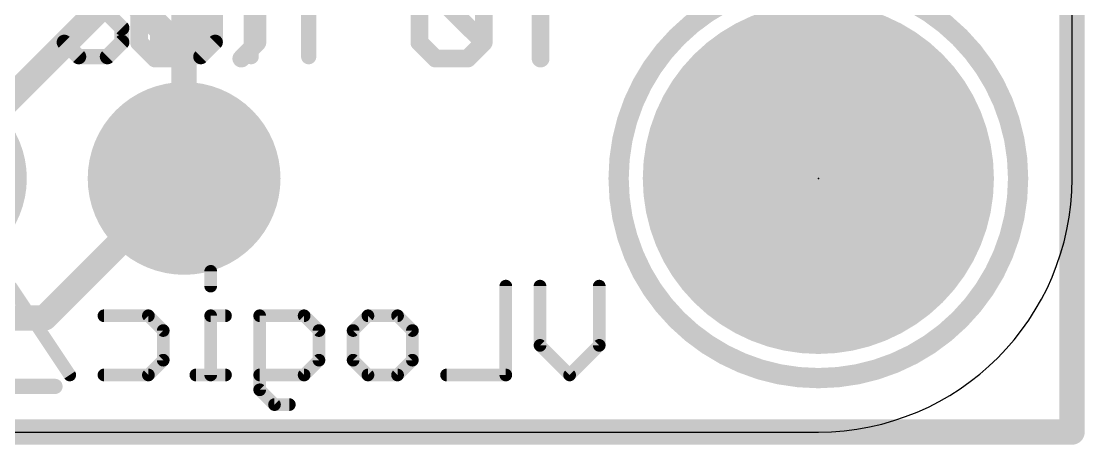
# Model space of a CAD drawing. Extents: x -0.1 to 25.5, y -0.1 to 17.9.
# Drawn here: x 14.88 to 25.53, y -0.13 to 4.11 of the extents above; entities that cross this region are included whole.
import ezdxf

# ---------------------------------------------------------------- set-up
doc = ezdxf.new("R2010")
doc.units = 0
for name, color, linetype in [('1', 12, 'CONTINUOUS'), ('16', 5, 'CONTINUOUS'), ('17', 110, 'CONTINUOUS'), ('20', 53, 'CONTINUOUS'), ('21', 40, 'CONTINUOUS'), ('22', 6, 'CONTINUOUS'), ('23', 53, 'CONTINUOUS')]:
    doc.layers.add(name, color=color, linetype=linetype)

# ---------------------------------------------------------------- blocks, each defined once
blk = doc.blocks.new('ROUNDP')
at = {"const_width": 0.5}
blk.add_lwpolyline([(0, -0.25, 1), (0, 0.25, 1), (0, -0.25)], format="xyb", dxfattribs=at)

msp = doc.modelspace()

# ---------------------------------------------------------------- linework, layer by layer
at = {"layer": '1', "const_width": 0.254}
for points in [[(25.4, 17.78), (25.4, 0)], [(13.619, 6.701), (16.51, 3.81)], [(16.51, 3.81), (16.51, 2.54)], [(25.4, 0), (0, 0)]]:
    msp.add_lwpolyline(points, dxfattribs=at)
at = {"layer": '1', "const_width": 0.127}
for points in [[(16.5735, 3.81, 1), (16.4465, 3.81)], [(16.4651, 3.7651, 1), (16.5549, 3.8549)], [(16.4465, 2.54, 1), (16.5735, 2.54)], [(25.4, -0.0635, 1), (25.4, 0.0635)], [(25.3365, 0, 1), (25.4635, 0)]]:
    msp.add_lwpolyline(points, format="xyb", dxfattribs=at)
at = {"layer": '16', "const_width": 0.254}
for points in [[(25.4, 17.78), (25.4, 0)], [(21.844, 10.414), (13.97, 2.54)], [(16.51, 4.4334), (16.51, 2.54)], [(15.113, 1.143), (16.51, 2.54)], [(8.255, 1.143), (15.113, 1.143)], [(25.4, 0), (0, 0)]]:
    msp.add_lwpolyline(points, dxfattribs=at)
at = {"layer": '16', "const_width": 0.127}
for points in [[(16.5549, 2.4951, 1), (16.4651, 2.5849)], [(16.4465, 2.54, 1), (16.5735, 2.54)], [(15.0681, 1.1879, 1), (15.1579, 1.0981)], [(15.113, 1.0795, 1), (15.113, 1.2065)], [(25.4, -0.0635, 1), (25.4, 0.0635)], [(25.3365, 0, 1), (25.4635, 0)]]:
    msp.add_lwpolyline(points, format="xyb", dxfattribs=at)
at = {"layer": '20'}
for p, q in [((25.4, 2.54), (25.4, 15.24)), ((2.54, 0), (22.86, 0))]:
    msp.add_line(p, q, dxfattribs=at)
msp.add_arc((22.86, 2.54), 2.54, 270, 0, dxfattribs=at)
at = {"layer": '21', "const_width": 0.1524}
for points in [[(16.2454, 4.6235), (16.2454, 3.7592)], [(16.8217, 3.9033), (16.8217, 4.4795)], [(17.181, 3.7592), (17.181, 4.3354)], [(17.7572, 4.3354), (17.7572, 3.7592)], [(15.7421, 4.1914), (15.8861, 4.0473)], [(15.8861, 4.0473), (15.8861, 3.9033)], [(15.454, 3.7592), (15.3099, 3.9033)], [(15.8861, 3.9033), (15.7421, 3.7592)], [(16.6776, 3.7592), (16.8217, 3.9033)], [(15.7421, 3.7592), (15.454, 3.7592)], [(16.2454, 3.7592), (16.6776, 3.7592)], [(14.641, 0.4572), (15.2172, 0.4572)]]:
    msp.add_lwpolyline(points, dxfattribs=at)
at = {"layer": '21'}
for points, const_width in [([(22.86, 0.54, 1), (22.86, 4.54, 1), (22.86, 0.54)], 0.2032), ([(15.9242, 4.0473, 1), (15.848, 4.0473)], 0.0762), ([(15.8592, 4.0204, 1), (15.9131, 4.0743)], 0.0762), ([(15.3369, 3.9302, 1), (15.283, 3.8763)], 0.0762), ([(15.848, 3.9033, 1), (15.9242, 3.9033)], 0.0762), ([(15.9131, 3.8763, 1), (15.8592, 3.9302)], 0.0762), ([(16.7836, 3.9033, 1), (16.8598, 3.9033)], 0.0762), ([(16.8486, 3.8763, 1), (16.7947, 3.9302)], 0.0762), ([(15.454, 3.7973, 1), (15.454, 3.7211)], 0.0762), ([(15.7421, 3.7211, 1), (15.7421, 3.7973)], 0.0762), ([(16.2454, 3.7973, 1), (16.2454, 3.7211)], 0.0762), ([(16.6776, 3.7211, 1), (16.6776, 3.7973)], 0.0762), ([(15.427, 3.7323, 1), (15.4809, 3.7861)], 0.0762), ([(15.7151, 3.7861, 1), (15.769, 3.7323)], 0.0762), ([(16.2073, 3.7592, 1), (16.2835, 3.7592)], 0.0762), ([(16.6507, 3.7861, 1), (16.7046, 3.7323)], 0.0762), ([(17.1429, 3.7592, 1), (17.2191, 3.7592)], 0.0762), ([(17.7191, 3.7592, 1), (17.7953, 3.7592)], 0.0762), ([(15.2172, 0.4191, 1), (15.2172, 0.4953)], 0.0762)]:
    msp.add_lwpolyline(points, format="xyb", dxfattribs=dict(at, const_width=const_width))
at = {"layer": '22'}
for points, const_width in [([(20.0791, 3.7402), (20.0791, 4.7062)], 0.1778), ([(17.2437, 4.5452), (17.2437, 3.9012)], 0.1778), ([(18.8656, 4.5452), (18.8656, 3.9012)], 0.1778), ([(19.5096, 3.9012), (18.8656, 4.5452)], 0.1778), ([(19.5096, 3.9012), (19.5096, 4.5452)], 0.1778), ([(16.059, 3.9012), (16.059, 4.2232)], 0.1778), ([(16.7031, 4.2232), (16.7031, 3.9012)], 0.1778), ([(16.22, 3.7402), (16.059, 3.9012)], 0.1778), ([(16.7031, 3.9012), (16.542, 3.7402)], 0.1778), ([(17.2437, 3.9012), (17.0827, 3.7402)], 0.1778), ([(18.8656, 3.9012), (19.0266, 3.7402)], 0.1778), ([(19.3486, 3.7402), (19.5096, 3.9012)], 0.1778), ([(16.542, 3.7402), (16.22, 3.7402)], 0.1778), ([(19.0266, 3.7402), (19.3486, 3.7402)], 0.1778), ([(16.776, 1.6096), (16.776, 1.4613)], 0.127), ([(15.3651, 0.5715), (14.7719, 1.4613)], 0.127), ([(19.7309, 1.4613), (19.7309, 0.5715)], 0.127), ([(20.0732, 0.8681), (20.0732, 1.4613)], 0.127), ([(20.6664, 1.4613), (20.6664, 0.8681)], 0.127), ([(15.7075, 1.1647), (16.1523, 1.1647)], 0.127), ([(16.1523, 1.1647), (16.3006, 1.0164)], 0.127), ([(16.9243, 1.1647), (16.776, 1.1647)], 0.127), ([(16.776, 1.1647), (16.776, 0.5715)], 0.127), ([(17.2666, 0.4232), (17.2666, 1.1647)], 0.127), ([(17.2666, 1.1647), (17.7115, 1.1647)], 0.127), ([(17.7115, 1.1647), (17.8598, 1.0164)], 0.127), ([(18.2022, 1.0164), (18.3505, 1.1647)], 0.127), ([(18.3505, 1.1647), (18.647, 1.1647)], 0.127), ([(18.647, 1.1647), (18.7953, 1.0164)], 0.127), ([(16.3006, 1.0164), (16.3006, 0.7198)], 0.127), ([(17.8598, 1.0164), (17.8598, 0.7198)], 0.127), ([(18.2022, 0.7198), (18.2022, 1.0164)], 0.127), ([(18.7953, 1.0164), (18.7953, 0.7198)], 0.127), ([(20.3698, 0.5715), (20.0732, 0.8681)], 0.127), ([(20.6664, 0.8681), (20.3698, 0.5715)], 0.127), ([(16.3006, 0.7198), (16.1523, 0.5715)], 0.127), ([(17.8598, 0.7198), (17.7115, 0.5715)], 0.127), ([(18.3505, 0.5715), (18.2022, 0.7198)], 0.127), ([(18.7953, 0.7198), (18.647, 0.5715)], 0.127), ([(16.1523, 0.5715), (15.7075, 0.5715)], 0.127), ([(16.9243, 0.5715), (16.6277, 0.5715)], 0.127), ([(17.7115, 0.5715), (17.2666, 0.5715)], 0.127), ([(18.647, 0.5715), (18.3505, 0.5715)], 0.127), ([(19.7309, 0.5715), (19.1377, 0.5715)], 0.127), ([(17.4149, 0.2749), (17.2666, 0.4232)], 0.127), ([(17.5632, 0.2749), (17.4149, 0.2749)], 0.127)]:
    msp.add_lwpolyline(points, dxfattribs=dict(at, const_width=const_width))
for points, const_width in [([(16.0905, 3.9326, 1), (16.0276, 3.8697)], 0.0889), ([(16.0146, 3.9012, 1), (16.1035, 3.9012)], 0.0889), ([(16.6586, 3.9012, 1), (16.7475, 3.9012)], 0.0889), ([(16.7345, 3.8697, 1), (16.6716, 3.9326)], 0.0889), ([(17.1992, 3.9012, 1), (17.2881, 3.9012)], 0.0889), ([(17.2751, 3.8697, 1), (17.2123, 3.9326)], 0.0889), ([(18.897, 3.9326, 1), (18.8342, 3.8697)], 0.0889), ([(18.8211, 3.9012, 1), (18.91, 3.9012)], 0.0889), ([(19.4652, 3.9012, 1), (19.5541, 3.9012)], 0.0889), ([(19.541, 3.8697, 1), (19.4782, 3.9326)], 0.0889), ([(19.4782, 3.8697, 1), (19.541, 3.9326)], 0.0889), ([(16.22, 3.7846, 1), (16.22, 3.6957)], 0.0889), ([(16.1886, 3.7087, 1), (16.2515, 3.7716)], 0.0889), ([(16.5106, 3.7716, 1), (16.5735, 3.7087)], 0.0889), ([(16.542, 3.6957, 1), (16.542, 3.7846)], 0.0889), ([(17.0513, 3.7716, 1), (17.1141, 3.7087)], 0.0889), ([(19.0266, 3.7846, 1), (19.0266, 3.6957)], 0.0889), ([(18.9952, 3.7087, 1), (19.058, 3.7716)], 0.0889), ([(19.3172, 3.7716, 1), (19.38, 3.7087)], 0.0889), ([(19.3486, 3.6957, 1), (19.3486, 3.7846)], 0.0889), ([(20.0346, 3.7402, 1), (20.1235, 3.7402)], 0.0889), ([(16.8078, 1.6096, 1), (16.7443, 1.6096)], 0.0635), ([(16.7443, 1.4613, 1), (16.8078, 1.4613)], 0.0635), ([(19.7626, 1.4613, 1), (19.6991, 1.4613)], 0.0635), ([(20.105, 1.4613, 1), (20.0415, 1.4613)], 0.0635), ([(20.6981, 1.4613, 1), (20.6346, 1.4613)], 0.0635), ([(15.7075, 1.1964, 1), (15.7075, 1.1329)], 0.0635), ([(16.1748, 1.1871, 1), (16.1299, 1.1422)], 0.0635), ([(16.1523, 1.1329, 1), (16.1523, 1.1964)], 0.0635), ([(16.8078, 1.1647, 1), (16.7443, 1.1647)], 0.0635), ([(16.776, 1.1964, 1), (16.776, 1.1329)], 0.0635), ([(16.9243, 1.1329, 1), (16.9243, 1.1964)], 0.0635), ([(17.2984, 1.1647, 1), (17.2349, 1.1647)], 0.0635), ([(17.2666, 1.1964, 1), (17.2666, 1.1329)], 0.0635), ([(17.734, 1.1871, 1), (17.6891, 1.1422)], 0.0635), ([(17.7115, 1.1329, 1), (17.7115, 1.1964)], 0.0635), ([(18.3505, 1.1964, 1), (18.3505, 1.1329)], 0.0635), ([(18.3729, 1.1422, 1), (18.328, 1.1871)], 0.0635), ([(18.6695, 1.1871, 1), (18.6246, 1.1422)], 0.0635), ([(18.647, 1.1329, 1), (18.647, 1.1964)], 0.0635), ([(16.3324, 1.0164, 1), (16.2689, 1.0164)], 0.0635), ([(16.2782, 0.9939, 1), (16.3231, 1.0388)], 0.0635), ([(17.8916, 1.0164, 1), (17.8281, 1.0164)], 0.0635), ([(17.8374, 0.9939, 1), (17.8823, 1.0388)], 0.0635), ([(18.2339, 1.0164, 1), (18.1704, 1.0164)], 0.0635), ([(18.1797, 1.0388, 1), (18.2246, 0.9939)], 0.0635), ([(18.8271, 1.0164, 1), (18.7636, 1.0164)], 0.0635), ([(18.7729, 0.9939, 1), (18.8178, 1.0388)], 0.0635), ([(20.0957, 0.8905, 1), (20.0508, 0.8456)], 0.0635), ([(20.0415, 0.8681, 1), (20.105, 0.8681)], 0.0635), ([(20.6346, 0.8681, 1), (20.6981, 0.8681)], 0.0635), ([(20.6888, 0.8456, 1), (20.6439, 0.8905)], 0.0635), ([(16.2689, 0.7198, 1), (16.3324, 0.7198)], 0.0635), ([(16.3231, 0.6973, 1), (16.2782, 0.7422)], 0.0635), ([(17.8281, 0.7198, 1), (17.8916, 0.7198)], 0.0635), ([(17.8823, 0.6973, 1), (17.8374, 0.7422)], 0.0635), ([(18.2246, 0.7422, 1), (18.1797, 0.6973)], 0.0635), ([(18.1704, 0.7198, 1), (18.2339, 0.7198)], 0.0635), ([(18.7636, 0.7198, 1), (18.8271, 0.7198)], 0.0635), ([(18.8178, 0.6973, 1), (18.7729, 0.7422)], 0.0635), ([(15.3387, 0.5539, 1), (15.3915, 0.5891)], 0.0635), ([(15.7075, 0.6033, 1), (15.7075, 0.5397)], 0.0635), ([(16.1299, 0.594, 1), (16.1748, 0.549)], 0.0635), ([(16.1523, 0.5397, 1), (16.1523, 0.6033)], 0.0635), ([(16.6277, 0.6033, 1), (16.6277, 0.5397)], 0.0635), ([(16.7443, 0.5715, 1), (16.8078, 0.5715)], 0.0635), ([(16.9243, 0.5397, 1), (16.9243, 0.6033)], 0.0635), ([(17.2666, 0.6033, 1), (17.2666, 0.5397)], 0.0635), ([(17.6891, 0.594, 1), (17.734, 0.549)], 0.0635), ([(17.7115, 0.5397, 1), (17.7115, 0.6033)], 0.0635), ([(18.3505, 0.6033, 1), (18.3505, 0.5397)], 0.0635), ([(18.328, 0.549, 1), (18.3729, 0.594)], 0.0635), ([(18.6246, 0.594, 1), (18.6695, 0.549)], 0.0635), ([(18.647, 0.5397, 1), (18.647, 0.6033)], 0.0635), ([(19.1377, 0.6033, 1), (19.1377, 0.5397)], 0.0635), ([(19.6991, 0.5715, 1), (19.7626, 0.5715)], 0.0635), ([(19.7309, 0.5397, 1), (19.7309, 0.6033)], 0.0635), ([(20.3473, 0.594, 1), (20.3922, 0.549)], 0.0635), ([(20.3473, 0.549, 1), (20.3922, 0.594)], 0.0635), ([(17.2349, 0.4232, 1), (17.2984, 0.4232)], 0.0635), ([(17.2891, 0.4457, 1), (17.2442, 0.4008)], 0.0635), ([(17.4149, 0.3067, 1), (17.4149, 0.2432)], 0.0635), ([(17.3925, 0.2525, 1), (17.4374, 0.2974)], 0.0635), ([(17.5632, 0.2432, 1), (17.5632, 0.3067)], 0.0635)]:
    msp.add_lwpolyline(points, format="xyb", dxfattribs=dict(at, const_width=const_width))
at = {"layer": '23'}
msp.add_point((22.86, 2.54), dxfattribs=at)

# ---------------------------------------------------------------- block references
at = {"layer": '17', "xscale": 3.516, "yscale": 3.516}
msp.add_blockref('ROUNDP', (22.86, 2.54), dxfattribs=at)
msp.add_blockref('ROUNDP', (22.86, 2.54), dxfattribs=at)
at = {"layer": '17', "xscale": 1.9304, "yscale": 1.9304, "rotation": 90}
for p in [(13.97, 2.54), (13.97, 2.54), (16.51, 2.54), (16.51, 2.54)]:
    msp.add_blockref('ROUNDP', p, dxfattribs=at)

doc.saveas('drawing.dxf')
